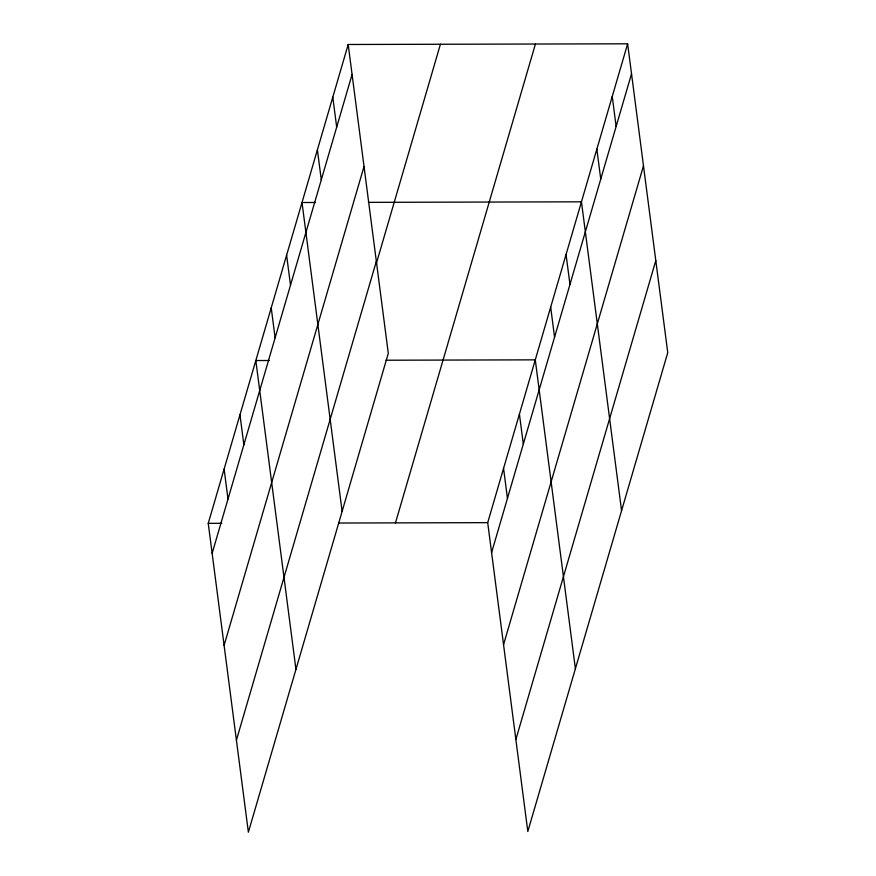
<?xml version="1.0" encoding="UTF-8"?>
<svg xmlns="http://www.w3.org/2000/svg" width="876" height="876" viewBox="0 0 876 876"><rect width="100%" height="100%" fill="white"/><g stroke="black" fill="none" stroke-linecap="round" stroke-linejoin="round"><path stroke-width="1.31" d="M348.188 44.49L388.298 353.346L248.368 832.2L208.247 523.355L348.188 44.49L627.632 43.8L667.753 352.645L527.812 831.51L487.702 522.654L627.632 43.8M212.145 553.336L352.075 74.471M224.092 645.36L364.033 166.495M236.411 740.176L376.351 261.311M376.209 263.95L440.409 44.26M395.481 522.884L535.422 44.03M491.589 552.636L631.53 73.781M503.547 644.67L643.488 165.805M515.865 739.486L655.795 260.621M315.568 202.487L302.012 202.52L342.122 511.365M368.457 202.356L581.456 201.819L621.566 510.675M269.392 360.507L255.825 360.54L295.946 669.384M386.053 360.222L535.28 359.85L575.39 668.695M208.247 523.355L221.814 523.322M338.475 523.027L487.702 522.654M612.247 96.469L616.135 126.451M596.852 149.15L600.75 179.131M566.06 254.5L569.958 284.481M550.675 307.169L554.563 337.15M519.424 414.118L523.311 444.099M503.558 468.386L507.456 498.367M332.792 97.17L336.691 127.151M317.397 149.84L321.295 179.821M286.616 255.19L290.504 285.171M271.221 307.87L275.119 337.84M239.969 414.808L243.867 444.789M224.114 469.076L228.001 499.057"/></g></svg>
